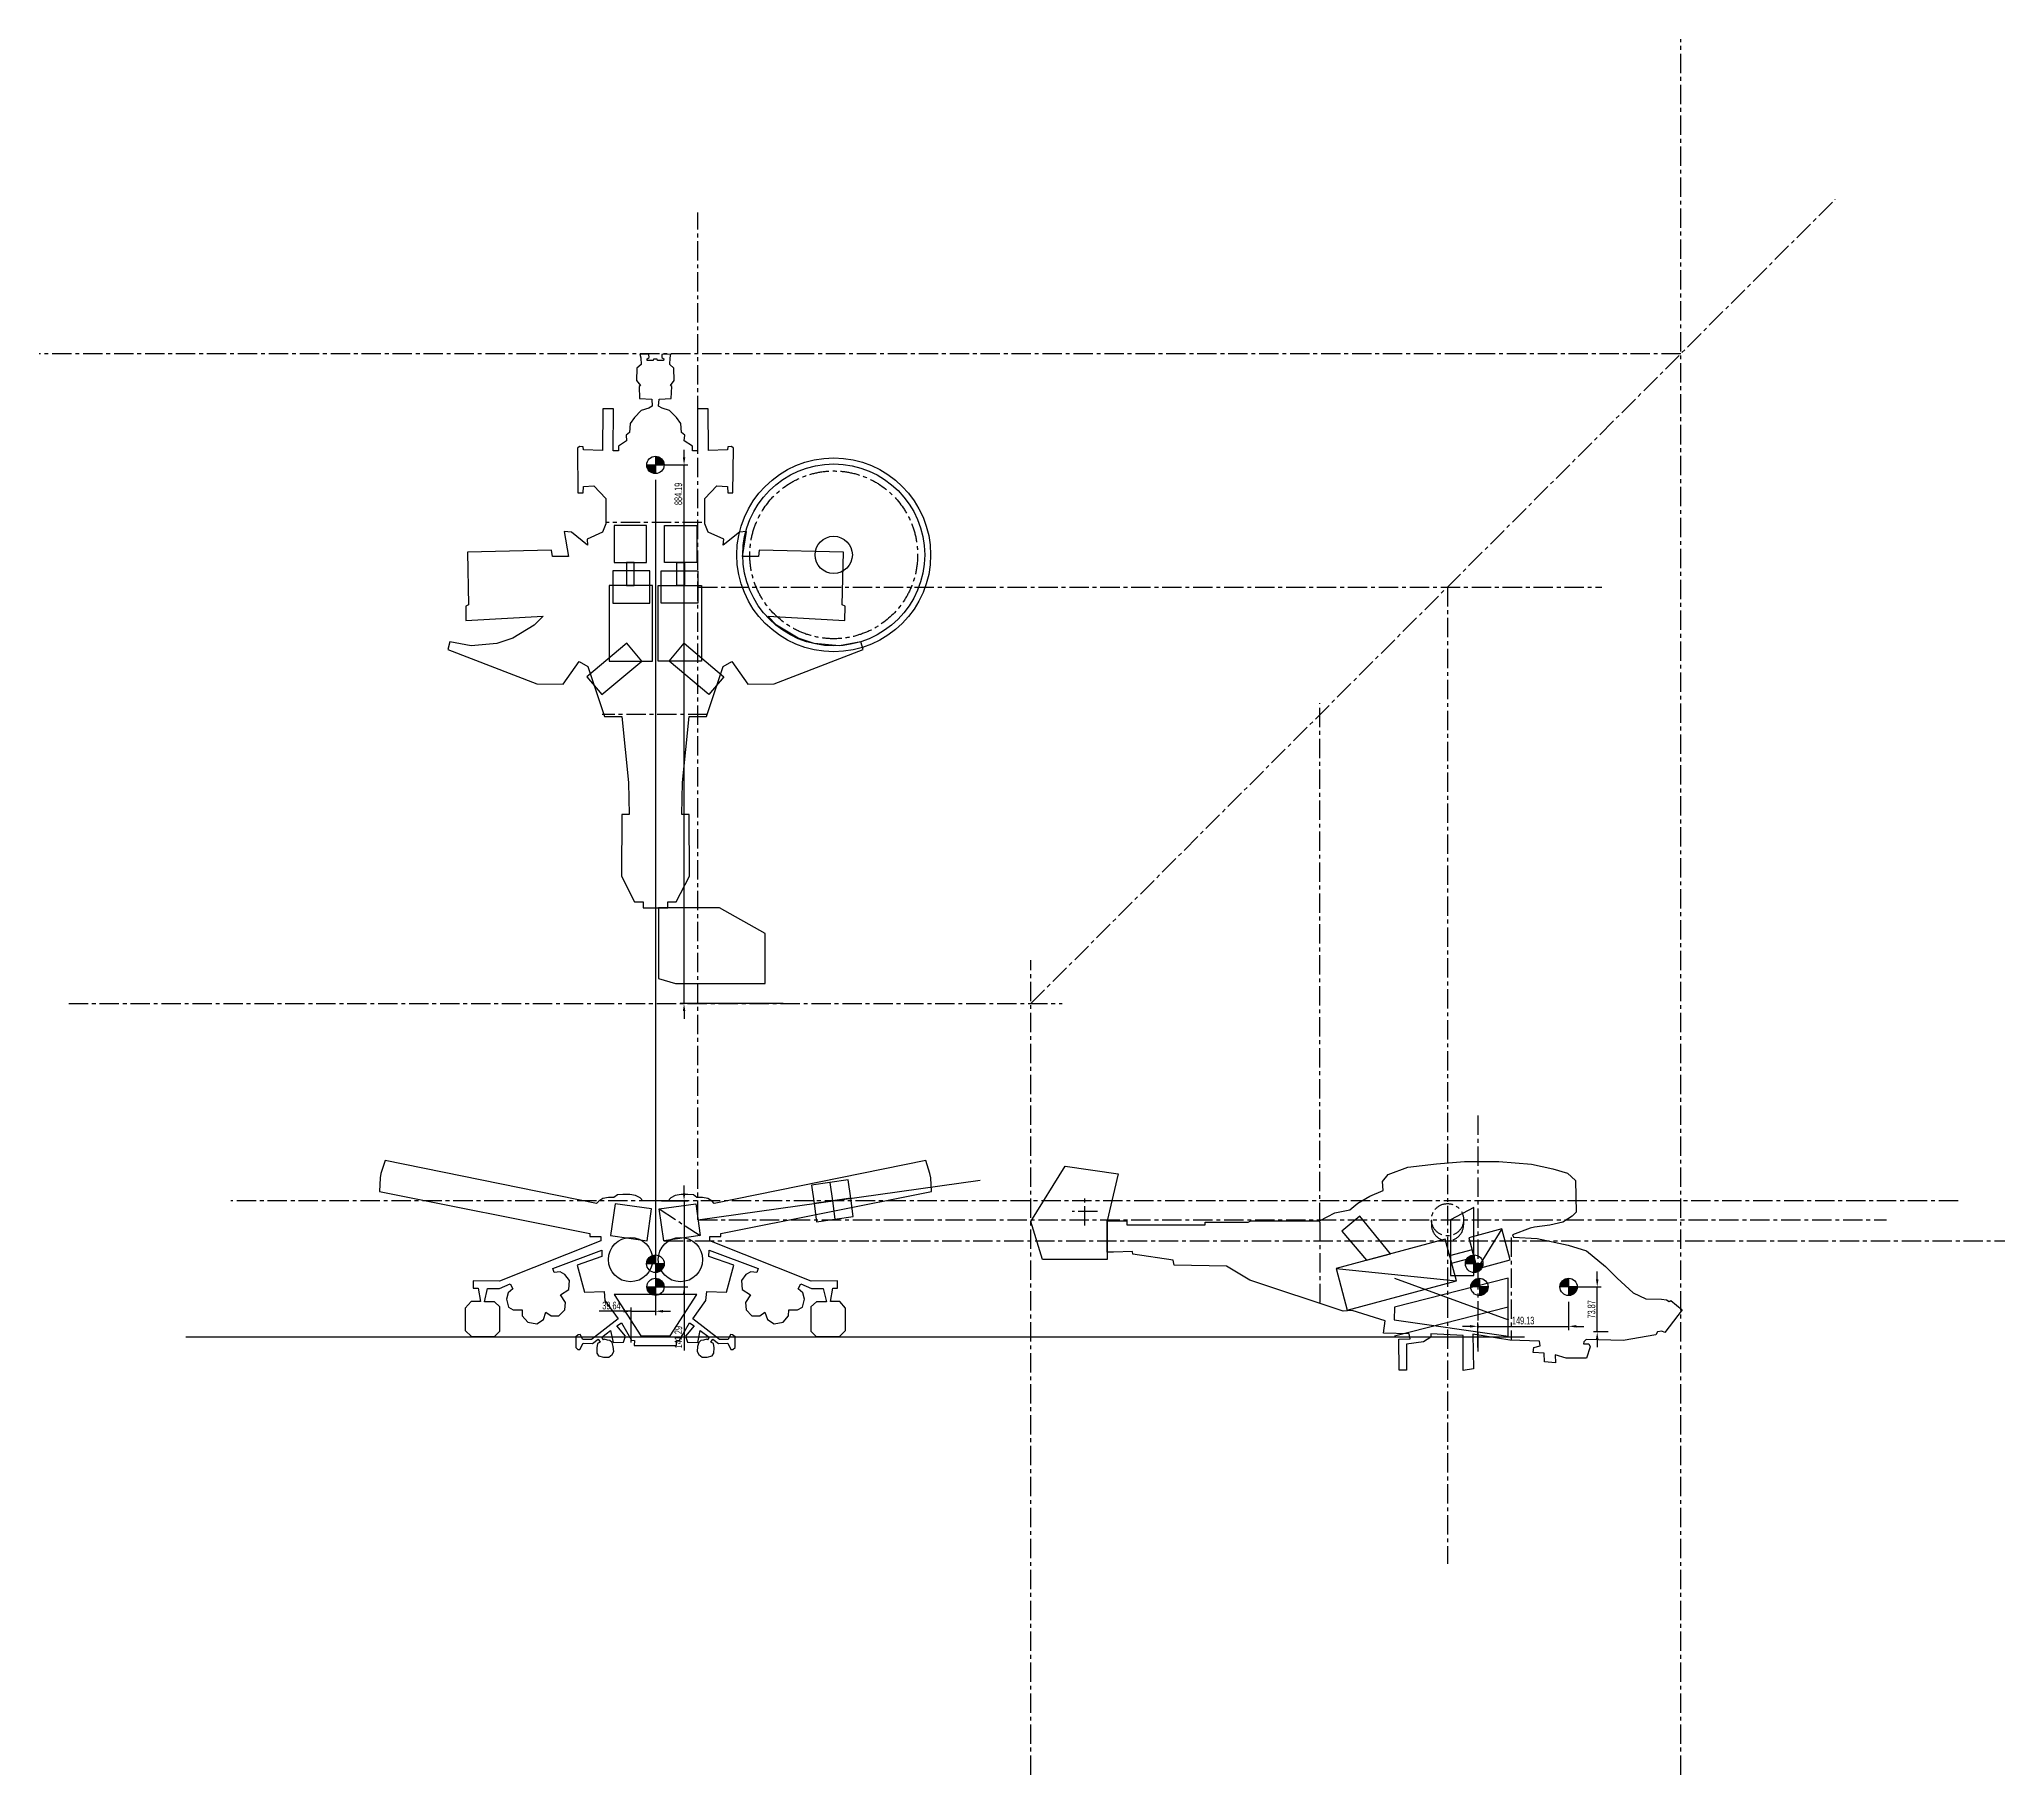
# Model space of a CAD drawing. Header units: centimetres. Extents: x 163 to 3389, y -247 to 2602.
import ezdxf

# ---------------------------------------------------------------- set-up
doc = ezdxf.new("R2010")
doc.units = ezdxf.units.CM
doc.header["$PDMODE"] = 3
doc.header["$PDSIZE"] = -5
doc.linetypes.add('CENTER', pattern=[50.8, 31.75, -6.35, 6.35, -6.35])
doc.layers.get('0').update_dxf_attribs({"color": 10})
doc.styles.get("Standard").update_dxf_attribs({"font": 'ARIALN.TTF', "width": 0.67})
doc.dimstyles.new('ISO-25', dxfattribs={"dimscale": 5, "dimtxt": 2.5, "dimasz": 2.5, "dimexe": 1.25, "dimexo": 2, "dimtad": 1, "dimdsep": 46, "dimtxsty": 'Standard', "dimcen": 2.5, "dimadec": 0, "dimazin": 0, "dimtfac": 1, "dimtmove": 0, "dimatfit": 3, "dimfxl": 1, "dimarcsym": 0})

# ---------------------------------------------------------------- blocks, each defined once
blk = doc.blocks.new('*D721')
at = {"color": 0, "lineweight": -2}
for p, q in [((2673.1, 529.1), (2673.1, 482.5)), ((2511.5, 488.7), (2499, 488.7)), ((2524, 453.9), (2524, 495)), ((2524, 488.7), (2673.1, 488.7)), ((2685.6, 488.7), (2698.1, 488.7))]:
    blk.add_line(p, q, dxfattribs=at)
at = {"color": 0}
for points in [[(2511.5, 486.7), (2511.5, 490.8), (2524, 488.7)], [(2685.6, 490.8), (2685.6, 486.7), (2673.1, 488.7)]]:
    blk.add_solid(points, dxfattribs=at)
at = {"layer": 'Defpoints', "color": 0}
for p in [(2673.1, 539.1), (2673.1, 488.7), (2524, 443.9)]:
    blk.add_point(p, dxfattribs=at)
at = {"color": 0, "linetype": 'Continuous', "insert": (2598.5, 498.1), "char_height": 12.5, "attachment_point": 5}
blk.add_mtext('149.13', dxfattribs=at)
blk = doc.blocks.new('*D722')
at = {"color": 0, "lineweight": -2}
for p, q in [((2683.1, 553.5), (2726.4, 553.5)), ((2720.1, 566), (2720.1, 578.5)), ((2720.1, 479.6), (2720.1, 553.5)), ((2737.9, 479.6), (2713.9, 479.6)), ((2720.1, 467.1), (2720.1, 454.6))]:
    blk.add_line(p, q, dxfattribs=at)
at = {"color": 0}
for points in [[(2718, 566), (2722.2, 566), (2720.1, 553.5)], [(2722.2, 467.1), (2718, 467.1), (2720.1, 479.6)]]:
    blk.add_solid(points, dxfattribs=at)
at = {"layer": 'Defpoints', "color": 0}
for p in [(2673.1, 553.5), (2720.1, 553.5), (2747.9, 479.6)]:
    blk.add_point(p, dxfattribs=at)
at = {"color": 0, "linetype": 'Continuous', "insert": (2710.7, 516.6), "char_height": 12.5, "attachment_point": 5, "rotation": 90}
blk.add_mtext('73.87', dxfattribs=at)
blk = doc.blocks.new('*D723')
at = {"color": 0, "lineweight": -2}
for p, q in [((1174.2, 1878.6), (1174.2, 507.1)), ((1134.6, 462.2), (1134.6, 519.6)), ((1134.6, 513.4), (1081.9, 513.4)), ((1122.1, 513.4), (1109.6, 513.4)), ((1134.6, 513.4), (1174.2, 513.4)), ((1186.7, 513.4), (1199.2, 513.4))]:
    blk.add_line(p, q, dxfattribs=at)
at = {"color": 0}
for points in [[(1122.1, 511.3), (1122.1, 515.5), (1134.6, 513.4)], [(1186.7, 515.5), (1186.7, 511.3), (1174.2, 513.4)]]:
    blk.add_solid(points, dxfattribs=at)
at = {"layer": 'Defpoints', "color": 0}
for p in [(1174.2, 1888.6), (1174.2, 513.4), (1134.6, 452.2)]:
    blk.add_point(p, dxfattribs=at)
at = {"color": 0, "linetype": 'Continuous', "insert": (1102, 522.7), "char_height": 12.5, "attachment_point": 5}
blk.add_mtext('39.64', dxfattribs=at)
blk = doc.blocks.new('*D724')
at = {"color": 0, "lineweight": -2}
for p, q in [((1221.2, 707.3), (1221.2, 719.8)), ((1184.2, 694.8), (1227.5, 694.8)), ((1221.2, 694.8), (1221.2, 448.8)), ((1221.2, 694.8), (1221.2, 553.5)), ((1184.2, 553.5), (1227.5, 553.5)), ((1221.2, 541), (1221.2, 528.5))]:
    blk.add_line(p, q, dxfattribs=at)
at = {"color": 0}
for points in [[(1219.2, 707.3), (1223.3, 707.3), (1221.2, 694.8)], [(1223.3, 541), (1219.2, 541), (1221.2, 553.5)]]:
    blk.add_solid(points, dxfattribs=at)
at = {"layer": 'Defpoints', "color": 0}
for p in [(1174.2, 694.8), (1174.2, 553.5), (1221.2, 553.5)]:
    blk.add_point(p, dxfattribs=at)
at = {"color": 0, "linetype": 'Continuous', "insert": (1211.9, 470.9), "char_height": 12.5, "attachment_point": 5, "rotation": 90}
blk.add_mtext('141.29', dxfattribs=at)
blk = doc.blocks.new('*D725')
at = {"color": 0, "lineweight": -2}
for p, q in [((1221.2, 1915.5), (1221.2, 1928)), ((1184.2, 1903), (1227.5, 1903)), ((1221.2, 1018.8), (1221.2, 1903)), ((1384, 1018.8), (1215, 1018.8)), ((1221.2, 1006.3), (1221.2, 993.8))]:
    blk.add_line(p, q, dxfattribs=at)
at = {"color": 0}
for points in [[(1219.2, 1915.5), (1223.3, 1915.5), (1221.2, 1903)], [(1223.3, 1006.3), (1219.2, 1006.3), (1221.2, 1018.8)]]:
    blk.add_solid(points, dxfattribs=at)
at = {"layer": 'Defpoints', "color": 0}
for p in [(1174.2, 1903), (1221.2, 1903), (1394, 1018.8)]:
    blk.add_point(p, dxfattribs=at)
at = {"color": 0, "linetype": 'Continuous', "insert": (1211.9, 1855.5), "char_height": 12.5, "attachment_point": 5, "rotation": 90}
blk.add_mtext('884.19', dxfattribs=at)

msp = doc.modelspace()

# ---------------------------------------------------------------- hatches: boundary and pattern name
h = msp.add_hatch(color=3)
h.set_gradient(color1=(255, 0, 0), one_color=1, name='INVSPHERICAL')
h.paths.add_polyline_path([(1174.241, 1888.802), (1174.241, 1903.018), (1160.024, 1903.018, 0.41421356)])
h.paths.add_polyline_path([(1188.457, 1903.018, 0.41421356), (1174.241, 1917.235), (1174.241, 1903.018)])
h = msp.add_hatch(color=3)
h.set_gradient(color1=(39, 254, 1), one_color=1, name='INVSPHERICAL')
h.paths.add_polyline_path([(1174.241, 591.505), (1174.241, 605.956, 0.41421356), (1159.79, 591.505)])
h.paths.add_polyline_path([(1174.241, 577.054, 0.41421356), (1188.692, 591.505), (1174.241, 591.505)])
h = msp.add_hatch(color=3)
h.set_gradient(color1=(39, 254, 1), one_color=1, name='INVSPHERICAL')
h.paths.add_polyline_path([(2518.115, 591.505), (2518.115, 605.956, 0.41421356), (2503.664, 591.505)])
h.paths.add_polyline_path([(2518.115, 577.054, 0.41421356), (2532.566, 591.505), (2518.115, 591.505)])
h = msp.add_hatch(color=3)
h.set_gradient(color1=(255, 0, 0), one_color=1, name='INVSPHERICAL')
h.paths.add_polyline_path([(1174.241, 539.396), (1174.241, 553.505), (1160.131, 553.505, 0.41421356)])
h.paths.add_polyline_path([(1188.35, 553.505, 0.41421356), (1174.241, 567.614), (1174.241, 553.505)])
h = msp.add_hatch(color=4)
h.set_gradient(color1=(0, 251, 255), one_color=1, name='INVSPHERICAL')
h.paths.add_polyline_path([(2526.815, 553.505), (2526.815, 567.695, 0.41421356), (2512.625, 553.505)])
h.paths.add_polyline_path([(2526.815, 539.315, 0.41421356), (2541.005, 553.505), (2526.815, 553.505)])
h = msp.add_hatch(color=3)
h.set_gradient(color1=(255, 0, 0), one_color=1, name='INVSPHERICAL')
h.paths.add_polyline_path([(2673.115, 553.505), (2673.115, 567.695, 0.41421356), (2658.925, 553.505)])
h.paths.add_polyline_path([(2673.115, 539.315, 0.41421356), (2687.305, 553.505), (2673.115, 553.505)])

# ---------------------------------------------------------------- linework, layer by layer
at = {"color": 4, "linetype": 'CENTER'}
for p, q in [((2857.356, -247.495), (2857.356, 2601.96)), ((1790.556, 1018.825), (3110.922, 2339.191)), ((1244.093, 663.796), (1244.093, 2317.484)), ((2857.356, 2085.625), (162.903, 2085.625)), ((1250.607, 1808.544), (1093.058, 1808.544)), ((1244.093, 1702.644), (2727.551, 1702.644)), ((2474.375, 1702.644), (2474.375, 98.705)), ((1259.878, 1493.299), (1086.751, 1493.299)), ((2265.03, 659.862), (2265.03, 1512.15)), ((1790.556, -247.495), (1790.556, 1089.741)), ((211.113, 1018.825), (1841.678, 1018.825)), ((2523.984, 834.728), (2523.984, 443.857)), ((1460.428, 724.864), (1464.654, 694.794)), ((3312.632, 694.794), (477.116, 694.794)), ((1180.472, 681.568), (1247.775, 637.6)), ((1464.654, 694.794), (1468.88, 664.723)), ((1879.157, 654.113), (1879.157, 700.119)), ((1244.093, 663.796), (3195.087, 663.796)), ((1900.037, 677.116), (1858.278, 677.116)), ((2265.03, 659.862), (2265.03, 527.904)), ((2447.921, 663.796), (2447.921, 655.629)), ((2500.828, 663.796), (2500.828, 655.629)), ((1187.835, 629.176), (3388.938, 629.176)), ((2578.815, 634.49), (2578.815, 467.319))]:
    msp.add_line(p, q, dxfattribs=at)
for p, q in [((1174.241, 1917.235), (1174.241, 1888.802)), ((1160.024, 1903.018), (1188.457, 1903.018)), ((1160.131, 553.505), (1188.35, 553.505)), ((1174.241, 567.614), (1174.241, 539.396)), ((2687.305, 553.505), (2658.925, 553.505)), ((2673.115, 567.695), (2673.115, 539.315))]:
    msp.add_line(p, q)
at = {"color": 1}
for p, q in [((1244.093, 663.796), (1707.251, 728.888)), ((2600.512, 471.12), (403.508, 471.12))]:
    msp.add_line(p, q, dxfattribs=at)
at = {"color": 4, "linetype": 'Continuous'}
for p, q in [((2563.684, 648.699), (2523.085, 582.851)), ((2291.381, 583.789), (2488.96, 563.213)), ((2387.461, 567.915), (2574.205, 499.579)), ((2573.806, 520.163), (2387.461, 472.607))]:
    msp.add_line(p, q, dxfattribs=at)
at = {"color": 3}
for p, q in [((1188.692, 591.505), (1159.79, 591.505)), ((1174.241, 605.956), (1174.241, 577.054)), ((2532.566, 591.505), (2503.664, 591.505)), ((2518.115, 605.956), (2518.115, 577.054))]:
    msp.add_line(p, q, dxfattribs=at)
at = {"color": 4}
for p, q in [((2541.005, 553.505), (2512.625, 553.505)), ((2526.815, 567.695), (2526.815, 539.315))]:
    msp.add_line(p, q, dxfattribs=at)
at = {"color": 4, "linetype": 'Continuous'}
for points in [[(1174.241, 1175.785), (1194.505, 1175.785), (1194.505, 1185.911), (1208.346, 1185.911), (1229.961, 1227.808), (1229.662, 1329.175), (1217.346, 1329.058), (1218.531, 1381.39), (1229.404, 1490.178), (1257.81, 1489.949), (1285.44, 1572.118), (1299.368, 1580.182), (1325.942, 1543.345), (1369.01, 1543.528), (1515.2, 1600.031), (1511.535, 1612.677), (1476.531, 1606.262), (1434.563, 1609.744), (1408.379, 1618.657), (1373.1, 1639.733), (1358.667, 1654.623), (1485.351, 1647.522), (1485.58, 1671.346), (1480.998, 1673.637), (1482.793, 1759.957), (1344.627, 1763.178), (1343.195, 1752.798), (1317.065, 1752.798), (1323.866, 1793.603), (1312.054, 1792.529), (1285.566, 1771.411), (1286.282, 1781.075), (1260.868, 1792.529), (1255.499, 1806.489), (1255.499, 1847.821), (1275.146, 1868.64), (1292.299, 1867.907), (1293.033, 1857.351), (1301.536, 1857.204), (1302.196, 1930.807), (1298.818, 1933.622), (1293.094, 1932.684), (1292.25, 1927.992), (1261.191, 1927.054), (1260.769, 1995.468), (1243.129, 1995.239), (1243.358, 1926.284), (1235.111, 1926.055), (1234.882, 1933.844), (1221.595, 1942.549), (1222.512, 1951.713), (1216.785, 1956.294), (1215.868, 1970.956), (1208.538, 1981.036), (1197.542, 1992.261), (1185.171, 1996.384), (1179.444, 1999.591), (1180.131, 2011.275), (1200.291, 2012.42), (1201.219, 2032.043), (1199.019, 2033.692), (1205.25, 2041.573), (1204.701, 2061.732), (1197.786, 2068.09), (1198.255, 2078.787), (1199.757, 2084.98), (1184.837, 2084.511), (1184.743, 2079.726), (1188.028, 2077.474), (1187.558, 2074.659), (1177.8, 2074.377), (1177.331, 2076.723), (1174.241, 2076.723), (1171.151, 2076.723), (1170.682, 2074.377), (1160.923, 2074.659), (1160.454, 2077.474), (1163.738, 2079.726), (1163.644, 2084.511), (1148.725, 2084.98), (1150.226, 2078.787), (1150.695, 2068.09), (1143.781, 2061.732), (1143.231, 2041.573), (1149.462, 2033.692), (1147.263, 2032.043), (1148.191, 2012.42), (1168.351, 2011.275), (1169.038, 1999.591), (1163.311, 1996.384), (1150.94, 1992.261), (1139.944, 1981.036), (1132.613, 1970.956), (1131.697, 1956.294), (1125.97, 1951.713), (1126.886, 1942.549), (1113.599, 1933.844), (1113.37, 1926.055), (1105.123, 1926.284), (1105.352, 1995.239), (1087.713, 1995.468), (1087.291, 1927.054), (1056.232, 1927.992), (1055.388, 1932.684), (1049.664, 1933.622), (1046.286, 1930.807), (1046.946, 1857.204), (1055.449, 1857.351), (1056.182, 1867.907), (1073.336, 1868.64), (1092.982, 1847.821), (1092.983, 1806.489), (1087.614, 1792.529), (1062.2, 1781.075), (1062.916, 1771.411), (1036.428, 1792.529), (1024.616, 1793.603), (1031.417, 1752.798), (1005.287, 1752.798), (1003.855, 1763.178), (865.689, 1759.957), (867.483, 1673.637), (862.902, 1671.346), (863.131, 1647.522), (989.814, 1654.623), (975.382, 1639.733), (940.103, 1618.657), (913.919, 1609.744), (871.951, 1606.262), (836.947, 1612.677), (833.281, 1600.031), (979.472, 1543.528), (1022.54, 1543.345), (1049.114, 1580.182), (1063.042, 1572.118), (1090.671, 1489.949), (1119.078, 1490.178), (1129.95, 1381.39), (1131.136, 1329.058), (1118.82, 1329.175), (1118.521, 1227.808), (1140.136, 1185.911), (1153.977, 1185.911), (1153.977, 1175.785)], [(1179.371, 1060.078), (1207.266, 1051.657), (1354.471, 1051.657), (1354.471, 1133.984), (1279.366, 1175.785), (1179.371, 1175.785)], [(1281.797, 640.924), (1627.269, 710.051), (1626.123, 732.272), (1624.749, 739.832), (1617.876, 761.137), (1270.801, 690.435), (1267.136, 694.1), (1260.355, 698.682), (1251.558, 700.148), (1242.395, 700.331), (1236.713, 704.363), (1227.55, 704.913), (1216.371, 704.913), (1206.841, 703.263), (1199.327, 699.781), (1194.928, 694.794), (1174.241, 694.794), (1153.553, 694.794), (1149.155, 699.781), (1141.641, 703.263), (1132.111, 704.913), (1120.932, 704.913), (1111.768, 704.363), (1106.087, 700.331), (1096.924, 700.148), (1088.127, 698.682), (1081.346, 694.1), (1077.681, 690.435), (730.606, 761.137), (723.733, 739.832), (722.359, 732.272), (721.213, 710.051), (1066.685, 640.924), (1066.685, 636.187), (1084.828, 636.187), (1084.828, 629.334), (918.416, 562.898), (875.263, 563.294), (875.263, 551.126), (883.255, 551.126), (887.028, 529.705), (871.715, 529.705), (862.093, 518.307), (862.093, 481.622), (872.19, 472.092), (910.31, 472.092), (918.96, 481.036), (918.96, 520.915), (909.87, 529.125), (893.449, 529.125), (898.719, 550.771), (918.072, 550.771), (935.665, 558.248), (939.917, 550.038), (932.44, 543.88), (929.508, 533.324), (933.026, 520.422), (940.797, 515.877), (955.312, 515.583), (955.605, 506.054), (964.695, 495.351), (979.536, 492.806), (990.238, 499.844), (994.49, 511.719), (1002.847, 505.855), (1015.896, 505.855), (1025.279, 515.971), (1026.452, 527.847), (1018.242, 540.162), (1031.877, 549.399), (1033.029, 563.694), (1025.757, 573.781), (1017.781, 578.238), (1007.929, 576.948), (1005.818, 583.517), (1086.26, 613.583), (1086.406, 603.613), (1045.648, 589.392), (1057.773, 544.844), (1090.131, 545.703), (1091.35, 531.208), (1112.976, 501.152), (1069.358, 466.881), (1054.88, 467.247), (1050.848, 475.494), (1047.549, 474.944), (1043.517, 471.279), (1043.334, 454.052), (1046.999, 450.57), (1050.298, 450.936), (1055.43, 461.199), (1070.824, 460.283), (1080.171, 467.43), (1083.514, 462.826), (1078.933, 460.535), (1077.787, 453.433), (1078.245, 444.728), (1080.994, 440.146), (1089.241, 438.085), (1097.717, 438.314), (1102.986, 442.437), (1105.735, 447.477), (1105.048, 455.724), (1102.986, 462.138), (1099.55, 465.575), (1095.427, 466.033), (1090.158, 467.865), (1089.012, 466.491), (1086.034, 470.844), (1100.696, 482.069), (1104.819, 461.909), (1121.771, 462.826), (1124.979, 472.676), (1110.775, 489.399), (1118.335, 494.21), (1134.829, 465.804), (1139.64, 465.575), (1139.411, 457.328), (1174.241, 457.328), (1209.071, 457.328), (1208.842, 465.575), (1213.653, 465.804), (1230.147, 494.21), (1237.706, 489.399), (1223.503, 472.676), (1226.71, 462.826), (1243.663, 461.909), (1247.786, 482.069), (1262.448, 470.844), (1259.469, 466.491), (1258.324, 467.865), (1253.055, 466.033), (1248.932, 465.575), (1245.495, 462.138), (1243.434, 455.724), (1242.746, 447.477), (1245.495, 442.437), (1250.764, 438.314), (1259.24, 438.085), (1267.487, 440.146), (1270.236, 444.728), (1270.695, 453.433), (1269.549, 460.535), (1264.967, 462.826), (1268.311, 467.43), (1277.658, 460.283), (1293.052, 461.199), (1298.183, 450.936), (1301.482, 450.57), (1305.148, 454.052), (1304.964, 471.279), (1300.932, 474.944), (1297.634, 475.494), (1293.602, 467.247), (1279.124, 466.881), (1235.506, 501.152), (1257.132, 531.208), (1258.35, 545.703), (1290.708, 544.844), (1302.834, 589.392), (1262.075, 603.613), (1262.222, 613.583), (1342.664, 583.517), (1340.553, 576.948), (1330.7, 578.238), (1322.725, 573.781), (1315.453, 563.694), (1316.605, 549.399), (1330.24, 540.162), (1322.03, 527.847), (1323.203, 515.971), (1332.586, 505.855), (1345.635, 505.855), (1353.992, 511.719), (1358.243, 499.844), (1368.946, 492.806), (1383.787, 495.351), (1392.877, 506.054), (1393.17, 515.583), (1407.685, 515.877), (1415.455, 520.422), (1418.974, 533.324), (1416.042, 543.88), (1408.565, 550.038), (1412.816, 558.248), (1430.41, 550.771), (1449.763, 550.771), (1455.032, 529.125), (1438.612, 529.125), (1429.522, 520.915), (1429.522, 481.036), (1438.172, 472.092), (1476.291, 472.092), (1486.389, 481.622), (1486.389, 518.307), (1476.767, 529.705), (1461.453, 529.705), (1465.227, 551.126), (1473.219, 551.126), (1473.219, 563.294), (1430.066, 562.898), (1263.654, 629.334), (1263.654, 636.187), (1281.797, 636.187), (1281.797, 640.924)], [(1846.758, 751.669), (1934.039, 739.299), (1915.623, 661.956), (1915.623, 598.348), (1809.638, 598.348), (1790.446, 660.923)], [(1915.623, 661.956), (1947.863, 661.956), (1947.863, 655.458), (2076.63, 655.458), (2076.63, 659.596), (2147.152, 659.596), (2151.374, 661.677), (2264.371, 661.677), (2289.371, 675.23), (2314.149, 680.068), (2327.388, 691.078), (2347.075, 702.532), (2368.91, 711.839), (2367.478, 726.515), (2377.142, 737.969), (2409.357, 749.781), (2456.248, 755.508), (2502.423, 759.445), (2558.62, 759.445), (2611.954, 754.792), (2647.032, 747.275), (2671.373, 740.116), (2684.617, 727.946), (2685.332, 676.402), (2678.889, 669.601), (2663.498, 659.579), (2642.379, 654.568), (2617.323, 651.346), (2610.164, 649.915), (2581.171, 639.176), (2582.602, 635.239), (2621.742, 632.854), (2672.529, 621.829), (2702.438, 612.446), (2733.869, 587.205), (2752.635, 567.852), (2779.352, 543.652), (2800.061, 533.755), (2825.352, 533.389), (2833.599, 532.289), (2837.997, 529.54), (2840.746, 531.373), (2859.44, 515.795), (2830.855, 478.571), (2826.273, 480.771), (2818.943, 479.671), (2816.56, 474.54), (2762.538, 465.275), (2701.84, 467.035), (2698.068, 463.495), (2697.518, 460.013), (2706.498, 460.196), (2708.514, 454.882), (2702.511, 436.661), (2669.222, 436.661), (2651.325, 441.673), (2651.683, 428.787), (2633.428, 430.576), (2633.07, 444.894), (2615.173, 445.61), (2616.247, 453.843), (2626.627, 456.706), (2625.195, 464.581), (2576.515, 466.013), (2516.022, 476.035), (2517.096, 419.122), (2500.273, 416.258), (2500.273, 473.888), (2446.947, 476.19), (2446.947, 471.12), (2446.947, 471.12), (2435.034, 463.132), (2407.086, 459.696), (2406.987, 416.899), (2395.175, 416.899), (2394.459, 467.37), (2413.072, 468.443), (2411.64, 476.318), (2369.403, 477.75), (2372.267, 497.795), (2318.025, 514.596), (2303.364, 513.54), (2149.799, 564.515), (2111.714, 587.424), (2025.485, 589.408), (2024.165, 597.618), (1958.109, 607.414), (1957.376, 611.373), (1926.147, 610.347), (1915.623, 610.347)]]:
    msp.add_lwpolyline(points, close=True, dxfattribs=at)
at = {"color": 1}
for points in [[(1106.533, 1742.996), (1159.44, 1742.996), (1159.44, 1803.525), (1106.533, 1803.525)], [(1241.949, 1742.996), (1189.042, 1742.996), (1189.042, 1803.525), (1241.949, 1803.525)], [(1126.729, 1704.881), (1139.244, 1704.881), (1139.244, 1742.996), (1126.729, 1742.996)], [(1221.753, 1704.881), (1209.237, 1704.881), (1209.237, 1742.996), (1221.753, 1742.996)], [(1098.452, 1580.971), (1169.596, 1580.971), (1169.596, 1704.881), (1098.452, 1704.881)], [(1250.03, 1580.971), (1178.886, 1580.971), (1178.886, 1704.881), (1250.03, 1704.881)], [(1086.35, 1526.151), (1151.745, 1580.971), (1127.259, 1610.181), (1061.863, 1555.361)], [(1262.132, 1526.151), (1196.737, 1580.971), (1221.223, 1610.181), (1286.618, 1555.361)], [(1430.358, 720.638), (1434.584, 690.568), (1494.724, 699.02), (1490.498, 729.09)], [(1434.584, 690.568), (1438.81, 660.497), (1498.951, 668.95), (1494.724, 699.02)], [(2479.502, 663.796), (2479.502, 572.105), (2517.547, 572.105), (2517.547, 683.758)], [(2301.103, 645.06), (2341.261, 597.154), (2380.981, 607.797), (2330.259, 669.501)], [(2509.417, 633.861), (2523.085, 582.851), (2577.352, 597.69), (2563.684, 648.699)], [(2291.381, 583.789), (2309.76, 515.196), (2488.96, 563.213), (2470.58, 631.805)], [(2477.886, 604.543), (2481.119, 592.476), (2517.868, 602.323), (2514.634, 614.389)], [(2387.461, 520.163), (2387.062, 499.579), (2573.806, 472.607), (2573.806, 567.915)], [(1106.339, 540.82), (1150.152, 473.068), (1198.329, 473.068), (1242.142, 540.82)]]:
    msp.add_lwpolyline(points, close=True, dxfattribs=at)
at = {"color": 4}
for points in [[(1164.917, 1676.191), (1164.917, 1729.097), (1104.389, 1729.097), (1104.389, 1676.191)], [(1183.564, 1676.191), (1183.564, 1729.097), (1244.093, 1729.097), (1244.093, 1676.191)], [(1160.647, 629.176), (1168.01, 681.568), (1108.07, 689.992), (1100.707, 637.6)], [(1187.835, 629.176), (1180.472, 681.568), (1240.412, 689.992), (1247.775, 637.6)]]:
    msp.add_lwpolyline(points, close=True, dxfattribs=at)
for centre, radius in [((1174.241, 1903.018), 14.217), ((1174.241, 553.505), 14.109), ((2673.115, 553.505), 14.19)]:
    msp.add_circle(centre, radius)
at = {"color": 1}
for centre, radius in [((1466.86, 1755.42), 159.111), ((1466.86, 1755.42), 149.334), ((1466.86, 1755.42), 30.596), ((1133.297, 598.253), 36.333), ((1215.184, 598.253), 36.333)]:
    msp.add_circle(centre, radius, dxfattribs=at)
at = {"color": 4, "linetype": 'CENTER'}
for centre, radius in [((1466.86, 1755.42), 137.728), ((2474.375, 663.796), 26.453)]:
    msp.add_circle(centre, radius, dxfattribs=at)
at = {"color": 3}
for centre in [(1174.241, 591.505), (2518.115, 591.505)]:
    msp.add_circle(centre, 14.451, dxfattribs=at)
at = {"color": 4}
msp.add_circle((2526.815, 553.505), 14.19, dxfattribs=at)
at = {"color": 4, "linetype": 'CENTER'}
msp.add_arc((2474.375, 655.629), 26.453, 180, 0, dxfattribs=at)

# ---------------------------------------------------------------- dimensions: what is measured, and where the dimension line sits
at = {"color": 7}
for base, p1, p2, angle, picture, middle in [((1221.239, 1903.018), (1393.998, 1018.825), (1174.241, 1903.018), 270, '*D725', (1221.239, 1855.472)), ((1174.241, 513.367), (1134.6, 452.188), (1174.241, 1888.567), 180, '*D723', (1102.007, 513.367)), ((1221.239, 553.505), (1174.241, 694.794), (1174.241, 553.505), 270, '*D724', (1221.239, 470.887)), ((2720.113, 553.505), (2747.903, 479.636), (2673.115, 553.505), 270, '*D722', (2720.113, 516.57)), ((2673.115, 488.742), (2523.984, 443.857), (2673.115, 539.054), 180, '*D721', (2598.549, 488.742))]:
    dim = msp.add_linear_dim(base=base, p1=p1, p2=p2, angle=angle, dimstyle='ISO-25', dxfattribs=at)
    dim.commit()
    dim.dimension.update_dxf_attribs({"geometry": picture, "text_midpoint": middle, "dimtype": 160})

doc.saveas('drawing.dxf')
